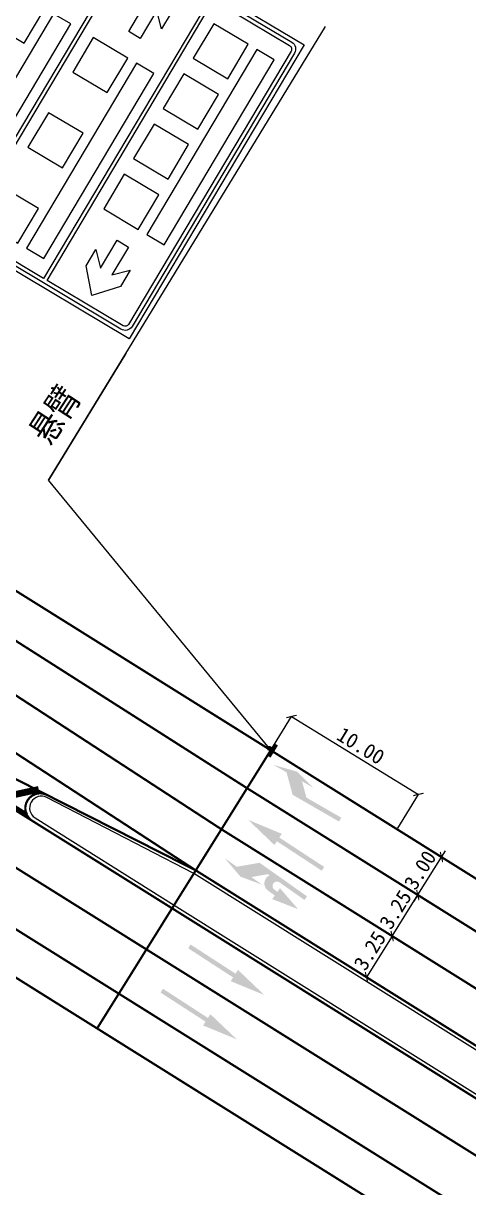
# Model space of a CAD drawing. Header units: millimetres. Extents: x 67546 to 67853, y 50657 to 50921.
# Drawn here: x 67756 to 67785.9, y 50713.2 to 50791.3 of the extents above; entities that cross this region are included whole.
import ezdxf

# ---------------------------------------------------------------- set-up
doc = ezdxf.new("R2010")
doc.units = ezdxf.units.MM
doc.linetypes.add('DASHDOT', pattern=[25.4, 12.7, -6.35, 0, -6.35])
doc.linetypes.add('JTSS01', pattern=[6, 2, -4])
for name, color, linetype in [('@-中心线', 2, 'Continuous'), ('@-交通标志', 7, 'Continuous'), ('@-标注', 7, 'Continuous'), ('@-注释', 7, 'Continuous'), ('@-设计标注', 7, 'Continuous'), ('@-隔离栏', 7, 'Continuous'), ('RD-中线', 1, 'DASHDOT')]:
    doc.layers.add(name, color=color, linetype=linetype)
doc.layers.add('@-道路标线', color=7, linetype='Continuous', lineweight=0)
doc.layers.get('0').off()
doc.styles.add('--黑体', font='simhei.ttf')
doc.styles.add('-黑体', font='simhei.ttf', dxfattribs={"width": 0.8})
doc.linetypes.add('FENCELINE1', pattern='A,6.35,-2.54,[133,ltypeshp.shx,S=2.54,R=0,X=-2.54,Y=0],-2.54,25.4', length=36.83)
doc.dimstyles.new('标志标注', dxfattribs={"dimtxt": 1, "dimasz": 0.5, "dimexe": 0, "dimexo": 0, "dimgap": 0.25, "dimtad": 1, "dimzin": 0, "dimdsep": 46, "dimtxsty": '--黑体', "dimblk": 'ARCHTICK', "dimcen": 0.09, "dimadec": 0, "dimazin": 0, "dimtfac": 1, "dimtix": 1, "dimtmove": 1, "dimatfit": 0, "dimfxl": 1, "dimtolj": 1, "dimtzin": 0, "dimarcsym": 0})

# ---------------------------------------------------------------- blocks, each defined once
blk = doc.blocks.new('_ARCHTICK')
at = {"color": 0, "linetype": 'ByBlock', "const_width": 0.15}
blk.add_lwpolyline([(-0.5, -0.5), (0.5, 0.5)], dxfattribs=at)
blk = doc.blocks.new('*D45')
at = {"layer": '@-注释', "color": 0, "lineweight": -2, "transparency": 16777216}
blk.add_line((67780.795, 50730.056), (67779.073, 50727.3), dxfattribs=at)
at = {"layer": 'Defpoints', "color": 0, "transparency": 16777216}
for p in [(67780.795, 50730.056), (67779.073, 50727.3), (67779.073, 50727.3)]:
    blk.add_point(p, dxfattribs=at)
at = {"layer": '@-注释', "color": 0, "lineweight": -2, "transparency": 16777216, "xscale": 0.5, "yscale": 0.5, "zscale": 0.5}
for p, rotation in [((67780.795, 50730.056), 58.00000000011514), ((67779.073, 50727.3), 238.0000000001152)]:
    blk.add_blockref('_ARCHTICK', p, dxfattribs=dict(at, rotation=rotation))
at = {"layer": '@-注释', "color": 0, "transparency": 16777216, "insert": (67779.298, 50729.075), "char_height": 1, "attachment_point": 5, "rotation": 58, "style": '--黑体'}
blk.add_mtext('\\A1;3.25', dxfattribs=at)
blk = doc.blocks.new('*D47')
at = {"layer": '@-标注', "color": 0, "lineweight": -2, "transparency": 16777216}
for p, q in [((67772.644, 50742.52), (67774.033, 50744.785)), ((67774.033, 50744.785), (67782.557, 50739.557)), ((67781.168, 50737.292), (67782.557, 50739.557))]:
    blk.add_line(p, q, dxfattribs=at)
at = {"layer": 'Defpoints', "color": 0, "transparency": 16777216}
for p in [(67772.644, 50742.52), (67782.557, 50739.557), (67781.168, 50737.292)]:
    blk.add_point(p, dxfattribs=at)
at = {"layer": '@-标注', "color": 0, "lineweight": -2, "transparency": 16777216, "xscale": 0.5, "yscale": 0.5, "zscale": 0.5}
for p, rotation in [((67774.033, 50744.785), 148.4793668761871), ((67782.557, 50739.557), 328.479366876187)]:
    blk.add_blockref('_ARCHTICK', p, dxfattribs=dict(at, rotation=rotation))
at = {"layer": '@-标注', "color": 0, "transparency": 16777216, "insert": (67778.69, 50742.815), "char_height": 1, "attachment_point": 5, "rotation": 328.47937, "style": '--黑体'}
blk.add_mtext('\\A1;10.00', dxfattribs=at)
blk = doc.blocks.new('A$C31C8404C')
at = {"layer": '@-交通标志', "linetype": 'ByBlock', "lineweight": -3}
for points in [[(0.132, 0, 1), (-0.132, 0, 1)], [(0.459, -0.375), (0.46, -0.139), (-0.496, -0.137), (-0.497, -0.373)]]:
    blk.add_hatch(color=14, dxfattribs=at).paths.add_polyline_path(points)
at = {"layer": '@-交通标志', "color": 14}
blk.add_circle((0, 0), 0.132, dxfattribs=at)
blk = doc.blocks.new('A$C1B03350C')
at = {"layer": '@-交通标志'}
for p, q in [((23.472, 21.953), (0.545, 20.911)), ((24.391, 1.724), (23.472, 21.953)), ((22.675, 21.646), (1.367, 20.678)), ((22.687, 21.377), (1.379, 20.408)), ((23.238, 15.185), (22.969, 21.119)), ((24.084, 2.521), (23.239, 21.131)), ((0.545, 20.911), (1.464, 0.682)), ((15.239, 20.227), (17.936, 20.35)), ((17.936, 20.35), (18.058, 17.653)), ((19.15, 20.405), (21.847, 20.528)), ((19.272, 17.708), (19.15, 20.405)), ((21.847, 20.528), (21.969, 17.83)), ((0.852, 20.114), (1.697, 1.503)), ((1.121, 20.126), (1.391, 14.192)), ((7.417, 19.872), (10.114, 19.994)), ((7.539, 17.175), (7.417, 19.872)), ((10.114, 19.994), (10.236, 17.297)), ((11.328, 20.05), (14.025, 20.172)), ((11.45, 17.352), (11.328, 20.05)), ((14.025, 20.172), (14.147, 17.475)), ((15.361, 17.53), (15.239, 20.227)), ((4.193, 19.456), (2.912, 17.896)), ((5.609, 18.018), (4.193, 19.456)), ((5.667, 16.747), (5.609, 18.018)), ((2.912, 17.896), (2.97, 16.624)), ((2.97, 16.624), (3.828, 17.564)), ((3.828, 17.564), (3.927, 15.389)), ((4.727, 17.605), (5.667, 16.747)), ((4.826, 15.43), (4.727, 17.605)), ((10.236, 17.297), (7.539, 17.175)), ((14.147, 17.475), (11.45, 17.352)), ((18.058, 17.653), (15.361, 17.53)), ((21.969, 17.83), (19.272, 17.708)), ((7.565, 16.5), (22, 17.156)), ((7.626, 15.152), (7.565, 16.5)), ((22, 17.156), (22.061, 15.807)), ((22.061, 15.807), (7.626, 15.152)), ((1.391, 14.192), (23.238, 15.185)), ((23.251, 14.915), (1.403, 13.923)), ((3.927, 15.389), (4.826, 15.43)), ((23.533, 8.712), (23.251, 14.915)), ((1.403, 13.923), (1.685, 7.719)), ((7.711, 13.399), (10.408, 13.521)), ((7.833, 10.701), (7.711, 13.399)), ((10.408, 13.521), (10.53, 10.824)), ((13.577, 13.665), (16.274, 13.788)), ((13.699, 10.968), (13.577, 13.665)), ((16.274, 13.788), (16.396, 11.09)), ((19.443, 13.932), (22.14, 14.054)), ((19.565, 11.234), (19.443, 13.932)), ((22.14, 14.054), (22.262, 11.357)), ((3.656, 12.268), (2.219, 10.852)), ((4.927, 12.326), (3.656, 12.268)), ((4.069, 11.386), (4.927, 12.326)), ((6.244, 11.485), (4.069, 11.386)), ((6.285, 10.586), (6.244, 11.485)), ((16.396, 11.09), (13.699, 10.968)), ((22.262, 11.357), (19.565, 11.234)), ((2.219, 10.852), (3.778, 9.571)), ((4.11, 10.487), (6.285, 10.586)), ((5.05, 9.629), (4.11, 10.487)), ((10.53, 10.824), (7.833, 10.701)), ((7.864, 10.027), (22.293, 10.683)), ((22.293, 10.683), (22.354, 9.334)), ((3.778, 9.571), (5.05, 9.629)), ((7.925, 8.678), (7.864, 10.027)), ((1.685, 7.719), (23.533, 8.712)), ((22.354, 9.334), (7.925, 8.678)), ((23.545, 8.442), (1.697, 7.449)), ((23.815, 2.508), (23.545, 8.442)), ((1.697, 7.449), (1.967, 1.516)), ((10.905, 7.057), (13.602, 7.18)), ((11.027, 4.36), (10.905, 7.057)), ((13.602, 7.18), (13.725, 4.482)), ((14.816, 7.235), (17.513, 7.357)), ((14.938, 4.537), (14.816, 7.235)), ((17.513, 7.357), (17.636, 4.66)), ((3.083, 6.702), (5.78, 6.824)), ((3.205, 4.004), (3.083, 6.702)), ((5.78, 6.824), (5.903, 4.127)), ((6.994, 6.879), (9.691, 7.002)), ((7.116, 4.182), (6.994, 6.879)), ((9.691, 7.002), (9.814, 4.305)), ((21.452, 6.59), (20.18, 6.532)), ((20.18, 6.532), (21.12, 5.674)), ((23.012, 5.31), (21.452, 6.59)), ((21.12, 5.674), (18.945, 5.575)), ((18.945, 5.575), (18.986, 4.676)), ((18.986, 4.676), (21.161, 4.775)), ((21.161, 4.775), (20.303, 3.835)), ((21.574, 3.893), (23.012, 5.31)), ((5.903, 4.127), (3.205, 4.004)), ((3.232, 3.33), (17.666, 3.986)), ((9.814, 4.305), (7.116, 4.182)), ((13.725, 4.482), (11.027, 4.36)), ((17.636, 4.66), (14.938, 4.537)), ((17.666, 3.986), (17.727, 2.637)), ((3.293, 1.981), (3.232, 3.33)), ((20.303, 3.835), (21.574, 3.893)), ((17.727, 2.637), (3.293, 1.981)), ((1.464, 0.682), (24.391, 1.724)), ((2.249, 1.258), (23.557, 2.226)), ((2.261, 0.988), (23.569, 1.957))]:
    blk.add_line(p, q, dxfattribs=at)
for centre, major_axis, start_param, end_param in [((22.699, 21.107), (-0.382, 0.382), 3.972398, 5.543194), ((22.699, 21.107), (-0.191, 0.191), 3.972398, 5.543194), ((1.391, 20.139), (-0.382, 0.382), -0.739991, 0.830805), ((1.391, 20.139), (0.191, 0.191), 0.830805, 2.401601), ((23.545, 2.496), (0.191, 0.191), 3.972398, 5.543194), ((23.545, 2.496), (-0.382, 0.382), 2.401601, 3.972398), ((2.237, 1.528), (-0.382, 0.382), 0.830805, 2.401601), ((2.237, 1.528), (0.191, 0.191), 2.401601, 3.972398)]:
    blk.add_ellipse(centre, major_axis=major_axis, ratio=1, start_param=start_param, end_param=end_param, dxfattribs=at)
blk = doc.blocks.new('*D86')
at = {"layer": '@-设计标注', "color": 0, "lineweight": -2, "transparency": 16777216}
blk.add_line((67780.795, 50730.056), (67782.517, 50732.812), dxfattribs=at)
at = {"layer": 'Defpoints', "color": 0, "transparency": 16777216}
for p in [(67782.517, 50732.812), (67782.517, 50732.812), (67780.795, 50730.056)]:
    blk.add_point(p, dxfattribs=at)
at = {"layer": '@-设计标注', "color": 0, "lineweight": -2, "transparency": 16777216, "xscale": 0.5, "yscale": 0.5, "zscale": 0.5}
for p, rotation in [((67782.517, 50732.812), 58.00000000001995), ((67780.795, 50730.056), 238.00000000002)]:
    blk.add_blockref('_ARCHTICK', p, dxfattribs=dict(at, rotation=rotation))
at = {"layer": '@-设计标注', "color": 0, "transparency": 16777216, "insert": (67781.02, 50731.832), "char_height": 1, "attachment_point": 5, "rotation": 58, "style": '--黑体'}
blk.add_mtext('\\A1;3.25', dxfattribs=at)
blk = doc.blocks.new('*D87')
at = {"layer": '@-设计标注', "color": 0, "lineweight": -2, "transparency": 16777216}
for p, q in [((67782.517, 50732.812), (67784.107, 50735.356)), ((67784.107, 50735.356), (67784.372, 50735.78)), ((67782.517, 50732.812), (67782.252, 50732.388))]:
    blk.add_line(p, q, dxfattribs=at)
at = {"layer": 'Defpoints', "color": 0, "transparency": 16777216}
for p in [(67784.107, 50735.356), (67784.107, 50735.356), (67782.517, 50732.812)]:
    blk.add_point(p, dxfattribs=at)
at = {"layer": '@-设计标注', "color": 0, "lineweight": -2, "transparency": 16777216, "xscale": 0.5, "yscale": 0.5, "zscale": 0.5}
for p, rotation in [((67784.107, 50735.356), 237.9999999999089), ((67782.517, 50732.812), 57.99999999990883)]:
    blk.add_blockref('_ARCHTICK', p, dxfattribs=dict(at, rotation=rotation))
at = {"layer": '@-设计标注', "color": 0, "transparency": 16777216, "insert": (67782.671, 50734.485), "char_height": 1, "attachment_point": 5, "rotation": 58, "style": '--黑体'}
blk.add_mtext('\\A1;3.00', dxfattribs=at)

msp = doc.modelspace()

# ---------------------------------------------------------------- hatches: boundary and pattern name
at = {"layer": '@-道路标线'}
for points in [[(67777.305, 50737.867), (67777.38, 50737.997), (67775.04, 50739.344), (67774.745, 50740.436), (67775.525, 50739.987), (67774.425, 50741.082), (67772.838, 50741.533), (67773.705, 50741.035), (67774.11, 50739.533), (67777.23, 50737.737)], [(67776.152, 50734.568), (67776.234, 50734.694), (67773.221, 50736.664), (67773.385, 50736.915), (67771.13, 50737.852), (67772.892, 50736.162), (67773.057, 50736.413), (67776.069, 50734.443)], [(67774.993, 50732.6), (67775.08, 50732.723), (67771.893, 50734.972), (67770.36, 50734.707), (67769.543, 50735.284), (67770.62, 50734.034), (67772.076, 50733.496), (67771.341, 50734.015), (67772.456, 50734.208), (67772.562, 50734.132, 0.57735), (67772.468, 50733.097), (67772.917, 50732.78), (67772.744, 50732.535), (67774.474, 50731.865), (67773.263, 50733.27), (67773.09, 50733.025), (67772.886, 50733.17, -1), (67773.232, 50733.66), (67774.907, 50732.478)], [(67767.18, 50729.366), (67767.098, 50729.24), (67770.119, 50727.282), (67769.956, 50727.031), (67772.215, 50726.103), (67770.445, 50727.786), (67770.282, 50727.534), (67767.261, 50729.492)], [(67765.325, 50726.398), (67765.243, 50726.272), (67768.264, 50724.314), (67768.101, 50724.062), (67770.36, 50723.135), (67768.591, 50724.818), (67768.427, 50724.566), (67765.406, 50726.524)]]:
    msp.add_hatch(color=7, dxfattribs=at).paths.add_polyline_path(points)

# ---------------------------------------------------------------- linework, layer by layer
at = {"layer": '@-中心线', "color": 30, "linetype": 'Continuous', "ltscale": 0.08, "const_width": 0.15, "flags": 128}
for points in [[(67740.578, 50747.817), (67756.635, 50737.783)], [(67757.617, 50739.523), (67740.737, 50748.071)]]:
    msp.add_lwpolyline(points, dxfattribs=at)
at = {"layer": '@-交通标志', "lineweight": 0, "ltscale": 0.5}
msp.add_line((67762.921, 50769.129), (67757.718, 50760.624), dxfattribs=at)
at = {"layer": '@-交通标志'}
for points in [[(67757.718, 50760.624), (67776.33, 50791.05)], [(67772.566, 50742.643), (67757.718, 50760.624)]]:
    msp.add_lwpolyline(points, dxfattribs=at)
at = {"layer": '@-道路标线', "color": 7, "linetype": 'Continuous', "const_width": 0.15, "flags": 128}
for points in [[(67724.442, 50803.553), (67722.001, 50800.508, 0.448995), (67727.007, 50771.037), (67747.202, 50758.417), (67772.644, 50742.52), (67760.985, 50723.863)], [(67767.609, 50734.463), (67757.617, 50739.523, 0.956099), (67756.635, 50737.783), (67846.254, 50681.783)]]:
    msp.add_lwpolyline(points, format="xyb", dxfattribs=at)
at = {"layer": '@-道路标线', "color": 7, "linetype": 'JTSS01', "flags": 128}
for points in [[(67728.784, 50766.683, 0.15, 0.15, 0), (67737.264, 50761.384, 0.15, 0.15, 0), (67745.745, 50756.085, 0.15, 0.15, 0), (67771.054, 50739.975, 0, 0, 0)], [(67704.934, 50766.257, 0.15, 0.15, 0), (67730.375, 50750.36, 0.15, 0.15, 0), (67738.856, 50745.06, 0.15, 0.15, 0), (67844.532, 50679.027, 0, 0, 0)], [(67727.221, 50764.182, 0.15, 0.15, 0), (67735.701, 50758.882, 0.15, 0.15, 0), (67744.182, 50753.583, 0.15, 0.15, 0), (67769.332, 50737.219, 0, 0, 0)], [(67725.498, 50761.426, 0.15, 0.15, 0), (67733.979, 50756.126, 0.15, 0.15, 0), (67742.459, 50750.827, 0.15, 0.15, 0), (67767.609, 50734.463, 0, 0, 0)]]:
    msp.add_lwpolyline(points, format="xyseb", dxfattribs=at)
at = {"layer": '@-道路标线', "color": 7, "linetype": 'Continuous', "const_width": 0.15, "flags": 128}
for points in [[(67747.202, 50758.417), (67852.878, 50692.384)], [(67737.001, 50742.092), (67842.677, 50676.059)], [(67735.544, 50739.76), (67841.22, 50673.726)], [(67767.609, 50734.463), (67847.844, 50684.327)]]:
    msp.add_lwpolyline(points, dxfattribs=at)
at = {"layer": '@-道路标线', "color": 30, "const_width": 0.45}
msp.add_lwpolyline([(67754.296, 50739.294), (67757.066, 50739.895)], dxfattribs=at)
at = {"layer": '@-道路标线', "color": 7, "linetype": 'JTSS01', "const_width": 0.15, "flags": 128}
for points in [[(67771.054, 50739.975), (67851.288, 50689.839)], [(67769.332, 50737.219), (67849.566, 50687.083)]]:
    msp.add_lwpolyline(points, dxfattribs=at)
at = {"layer": '@-隔离栏', "color": 4, "linetype": 'FENCELINE1', "ltscale": 0.1, "const_width": 0.3, "flags": 128}
msp.add_lwpolyline([(67740.658, 50747.944), (67756.268, 50738.19)], dxfattribs=at)
at = {"layer": 'RD-中线', "color": 3, "linetype": 'Continuous'}
msp.add_lwpolyline([(67767.477, 50734.251), (67757.607, 50739.352, 0.959265), (67756.825, 50737.981), (67766.152, 50732.131)], format="xyb", dxfattribs=at)
for points in [[(67847.711, 50684.115), (67767.477, 50734.251)], [(67766.152, 50732.131), (67846.387, 50681.995)]]:
    msp.add_lwpolyline(points, dxfattribs=at)

# ---------------------------------------------------------------- block references
at = {"layer": '@-交通标志', "xscale": -1, "rotation": 61.83837241752401}
msp.add_blockref('A$C1B03350C', (67776.178, 50790.801), dxfattribs=at)
at = {"layer": '@-交通标志', "rotation": 58.54555091257562}
msp.add_blockref('A$C31C8404C', (67772.566, 50742.643), dxfattribs=at)

# ---------------------------------------------------------------- texts
at = {"layer": '@-交通标志', "style": '-黑体', "width": 0.8}
msp.add_text('悬臂', height=1.8, rotation=56.96735, dxfattribs=at).set_placement((67757.804, 50762.903))

# ---------------------------------------------------------------- dimensions: what is measured, and where the dimension line sits
at = {"layer": '@-标注'}
dim = msp.add_aligned_dim(p1=(67772.644, 50742.52), p2=(67781.168, 50737.292), distance=2.657, dimstyle='标志标注', dxfattribs=at)
dim.commit()
dim.dimension.update_dxf_attribs({"geometry": '*D47', "text_midpoint": (67778.69, 50742.815)})
at = {"layer": '@-注释'}
dim = msp.add_aligned_dim(p1=(67780.795, 50730.056), p2=(67779.073, 50727.3), distance=0, dimstyle='标志标注', dxfattribs=at)
dim.commit()
dim.dimension.update_dxf_attribs({"geometry": '*D45', "text_midpoint": (67779.298, 50729.075)})
at = {"layer": '@-设计标注'}
for p1, p2, picture, middle in [((67782.517, 50732.812), (67784.107, 50735.356), '*D87', (67782.671, 50734.485)), ((67780.795, 50730.056), (67782.517, 50732.812), '*D86', (67781.02, 50731.832))]:
    dim = msp.add_aligned_dim(p1=p1, p2=p2, distance=0, dimstyle='标志标注', dxfattribs=at)
    dim.commit()
    dim.dimension.update_dxf_attribs({"geometry": picture, "text_midpoint": middle})

doc.saveas('drawing.dxf')
